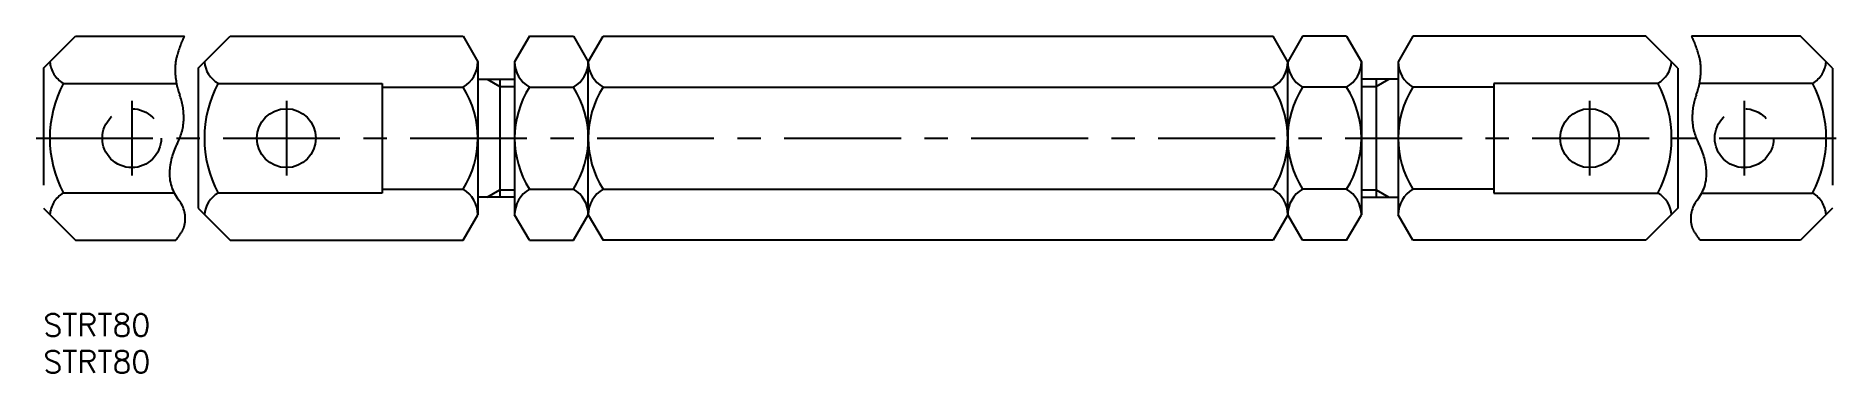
# Model space of a CAD drawing. Extents: x -1 to 244, y -8 to 38.
import ezdxf

# ---------------------------------------------------------------- set-up
doc = ezdxf.new("R2010")
doc.units = 0
doc.header["$LTSCALE"] = 0.5
doc.linetypes.add('CENTER', pattern=[50.8, 31.75, -6.35, 6.35, -6.35])
doc.linetypes.add('PHANTOM', pattern=[63.5, 31.75, -6.35, 6.35, -6.35, 6.35, -6.35])
for name, color, linetype in [('MSM_CENTER', 1, 'CENTER'), ('MSM_CONTINUOUS', 7, 'CONTINUOUS'), ('MSM_IMAGINARY', 6, 'PHANTOM'), ('MSM_NARROW', 5, 'CONTINUOUS'), ('MSM_PART_NUMBER', 7, 'CONTINUOUS')]:
    doc.layers.add(name, color=color, linetype=linetype)
doc.styles.get("Standard").update_dxf_attribs({"font": 'txt.shx', "height": 3, "bigfont": 'bigfont.shx'})

msp = doc.modelspace()

# ---------------------------------------------------------------- linework, layer by layer
at = {"layer": 'MSM_CENTER'}
for p, q in [((12, 28.91), (12, 18.81)), ((33, 28.91), (33, 18.81)), ((210, 28.91), (210, 18.81)), ((231, 28.91), (231, 18.81)), ((-1, 23.86), (244, 23.86))]:
    msp.add_line(p, q, dxfattribs=at)
at = {"layer": 'MSM_CONTINUOUS'}
for p, q in [((21, 33.36), (25.36, 37.71)), ((25.36, 37.71), (57, 37.71)), ((57, 37.71), (59, 34.24)), ((66.01, 37.71), (64, 34.24)), ((66.01, 37.71), (72, 37.71)), ((72, 37.71), (74, 34.24)), ((74, 34.24), (76, 37.71)), ((76, 37.71), (167, 37.71)), ((169, 34.24), (167, 37.71)), ((171, 37.71), (169, 34.24)), ((176.99, 37.71), (171, 37.71)), ((176.99, 37.71), (179, 34.24)), ((186, 37.71), (184, 34.24)), ((217.64, 37.71), (186, 37.71)), ((209.73, 37.71), (209.73, 37.71)), ((222, 33.36), (217.64, 37.71)), ((21, 33.36), (21, 14.36)), ((59, 34.24), (59, 13.47)), ((59, 31.86), (64, 31.86)), ((64, 34.24), (64, 13.47)), ((74, 13.47), (74, 34.24)), ((169, 13.47), (169, 34.24)), ((179, 34.24), (179, 13.47)), ((184, 31.86), (179, 31.86)), ((184, 34.24), (184, 13.47)), ((222, 33.36), (222, 14.36)), ((23.72, 31.3), (46, 31.3)), ((46, 31.3), (46, 16.41)), ((46, 30.78), (57, 30.78)), ((66.01, 30.78), (72, 30.78)), ((76, 30.78), (167, 30.78)), ((176.99, 30.78), (171, 30.78)), ((197, 30.78), (186, 30.78)), ((197, 31.3), (197, 16.41)), ((219.28, 31.3), (197, 31.3)), ((46, 16.41), (23.72, 16.41)), ((46, 16.93), (57, 16.93)), ((64, 15.86), (59, 15.86)), ((66.01, 16.93), (72, 16.93)), ((76, 16.93), (167, 16.93)), ((176.99, 16.93), (171, 16.93)), ((179, 15.86), (184, 15.86)), ((197, 16.93), (186, 16.93)), ((197, 16.41), (219.28, 16.41)), ((21, 14.36), (25.36, 10)), ((57, 10), (59, 13.47)), ((66.01, 10), (64, 13.47)), ((72, 10), (74, 13.47)), ((74, 13.47), (76, 10)), ((169, 13.47), (167, 10)), ((171, 10), (169, 13.47)), ((176.99, 10), (179, 13.47)), ((186, 10), (184, 13.47)), ((222, 14.36), (217.64, 10)), ((25.36, 10), (57, 10)), ((66.01, 10), (72, 10)), ((167, 10), (76, 10)), ((176.99, 10), (171, 10)), ((217.64, 10), (186, 10))]:
    msp.add_line(p, q, dxfattribs=at)
for centre in [(33, 23.86), (210, 23.86)]:
    msp.add_circle(centre, 4, dxfattribs=at)
for centre, radius, start, end in [((25.56, 34.51), 3.7, 184.2987, 240.0665), ((55, 34.25), 4, 299.9412, 359.9412), ((68, 34.25), 4, 180.0588, 240.0588), ((70, 34.25), 4, 299.9412, 359.9412), ((78, 34.25), 4, 180.0588, 240.0588), ((165, 34.25), 4, 299.9405, 359.943), ((173, 34.25), 4, 180.0666, 240.0559), ((175, 34.25), 4, 299.9412, 359.9412), ((188, 34.25), 4, 180.0588, 240.0588), ((217.44, 34.51), 3.7, 299.9335, 355.7013), ((37.76, 23.86), 15.9, 152.0648, 207.9352), ((46.01, 23.86), 12.99, 327.7596, 32.2404), ((76.99, 23.86), 12.99, 147.7596, 212.2404), ((61.01, 23.86), 12.99, 327.7596, 32.2404), ((86.99, 23.86), 12.99, 147.7596, 212.2404), ((156.01, 23.86), 12.99, 359.9989, 32.2407), ((181.99, 23.86), 12.99, 147.7566, 212.2434), ((166.01, 23.86), 12.99, 327.7596, 32.2404), ((196.99, 23.86), 12.99, 147.7596, 212.2404), ((205.24, 23.86), 15.9, 332.0648, 27.9352), ((156.01, 23.86), 12.99, 327.7593, 0.0011), ((25.56, 13.2), 3.7, 119.9335, 175.7013), ((55, 13.46), 4, 0.0588, 60.0588), ((68, 13.46), 4, 119.9412, 179.9412), ((70, 13.46), 4, 0.0588, 60.0588), ((78, 13.46), 4, 119.9412, 179.9412), ((165, 13.46), 4, 0.057, 60.0595), ((173, 13.46), 4, 119.9441, 179.9334), ((175, 13.46), 4, 0.0588, 60.0588), ((188, 13.46), 4, 119.9412, 179.9412), ((217.44, 13.2), 3.7, 4.2987, 60.0665)]:
    msp.add_arc(centre, radius, start, end, dxfattribs=at)
at = {"layer": 'MSM_IMAGINARY'}
for p, q in [((0, 33.36), (4.36, 37.71)), ((4.36, 37.71), (19.16, 37.71)), ((238.64, 37.71), (223.84, 37.71)), ((243, 33.36), (238.64, 37.71)), ((0, 33.36), (0, 14.36)), ((243, 33.36), (243, 14.36)), ((2.72, 31.3), (18.07, 31.3)), ((240.28, 31.3), (224.93, 31.3)), ((17.76, 16.41), (2.72, 16.41)), ((225.24, 16.41), (240.28, 16.41)), ((0, 14.36), (4.36, 10)), ((243, 14.36), (238.64, 10)), ((4.36, 10), (17.98, 10)), ((238.64, 10), (225.02, 10))]:
    msp.add_line(p, q, dxfattribs=at)
for centre in [(12, 23.86), (231, 23.86)]:
    msp.add_circle(centre, 4, dxfattribs=at)
for centre, radius, start, end in [((33.02, 30.83), 15.47, 153.569, 164.1619), ((209.98, 30.83), 15.47, 15.8381, 26.431), ((24.6, 33.21), 6.72, 164.1619, 180.2641), ((218.4, 33.21), 6.72, 359.7359, 15.8381), ((4.56, 34.51), 3.7, 184.2987, 240.0665), ((27.81, 33.23), 9.93, 180.2641, 200.4753), ((215.19, 33.23), 9.93, 339.5247, 359.7359), ((238.44, 34.51), 3.7, 299.9335, 355.7013), ((16.76, 23.86), 15.9, 152.0648, 207.9352), ((10.31, 26.7), 8.74, 358.9188, 20.4753), ((232.69, 26.7), 8.74, 159.5247, 181.0812), ((226.24, 23.86), 15.9, 332.0648, 27.9352), ((11.58, 26.67), 7.48, 332.2507, 358.9188), ((231.42, 26.67), 7.48, 181.0812, 207.7493), ((26.62, 18.76), 9.52, 152.2507, 175.8426), ((216.38, 18.76), 9.52, 4.1574, 27.7493), ((22.8, 19.04), 5.69, 175.8426, 218.982), ((220.2, 19.04), 5.69, 321.018, 4.1574), ((4.56, 13.2), 3.7, 119.9335, 175.7013), ((15.28, 12.95), 3.99, 346.882, 38.982), ((227.72, 12.95), 3.99, 141.018, 193.118), ((238.44, 13.2), 3.7, 4.2987, 60.0665), ((11.61, 15.36), 8.32, 319.9197, 330.111), ((16.16, 12.75), 3.09, 330.111, 346.882), ((226.84, 12.75), 3.09, 193.118, 209.889), ((231.39, 15.36), 8.32, 209.889, 220.0803)]:
    msp.add_arc(centre, radius, start, end, dxfattribs=at)
at = {"layer": 'MSM_NARROW'}
for p, q in [((60.26, 31.86), (62, 30.86)), ((62, 31.86), (62, 15.86)), ((181, 31.86), (181, 15.86)), ((181, 30.86), (182.74, 31.86)), ((62, 30.86), (64, 30.86)), ((179, 30.86), (181, 30.86)), ((60.26, 15.86), (62, 16.86)), ((62, 16.86), (64, 16.86)), ((179, 16.86), (181, 16.86)), ((181, 16.86), (182.74, 15.86))]:
    msp.add_line(p, q, dxfattribs=at)

# ---------------------------------------------------------------- texts
at = {"layer": 'MSM_PART_NUMBER'}
for p in [(0, -3), (0, -8)]:
    msp.add_text('STRT80', height=3, dxfattribs=at).set_placement(p)

doc.saveas('drawing.dxf')
